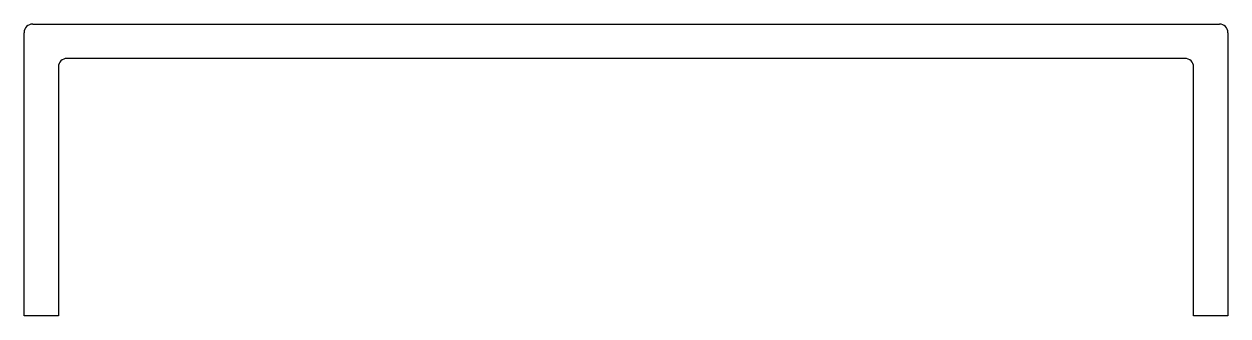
# Model space of a CAD drawing. Header units: inches. Extents: x -56 to 56, y 0 to 27.
import ezdxf

# ---------------------------------------------------------------- set-up
doc = ezdxf.new("R2010")
doc.units = ezdxf.units.IN
doc.header["$MEASUREMENT"] = 0
doc.layers.add('CLIP', color=4, linetype='Continuous')

msp = doc.modelspace()

# ---------------------------------------------------------------- linework, layer by layer
at = {"layer": 'CLIP', "color": 4, "linetype": 'Continuous'}
for p, q in [((-54.8, 27.13), (54.74, 27.13)), ((-55.6, 0.14), (-55.6, 26.33)), ((55.53, 26.33), (55.53, 0.14)), ((51.56, 23.95), (-51.63, 23.95)), ((-52.42, 23.16), (-52.42, 0.14)), ((52.35, 0.14), (52.35, 23.16)), ((-52.42, 0.14), (-55.6, 0.14)), ((55.53, 0.14), (52.35, 0.14))]:
    msp.add_line(p, q, dxfattribs=at)
for centre, start, end in [((-54.8, 26.33), 90, 180), ((54.74, 26.33), 0, 90), ((-51.63, 23.16), 90, 180), ((51.56, 23.16), 360, 90)]:
    msp.add_arc(centre, 0.794, start, end, dxfattribs=at)

doc.saveas('drawing.dxf')
